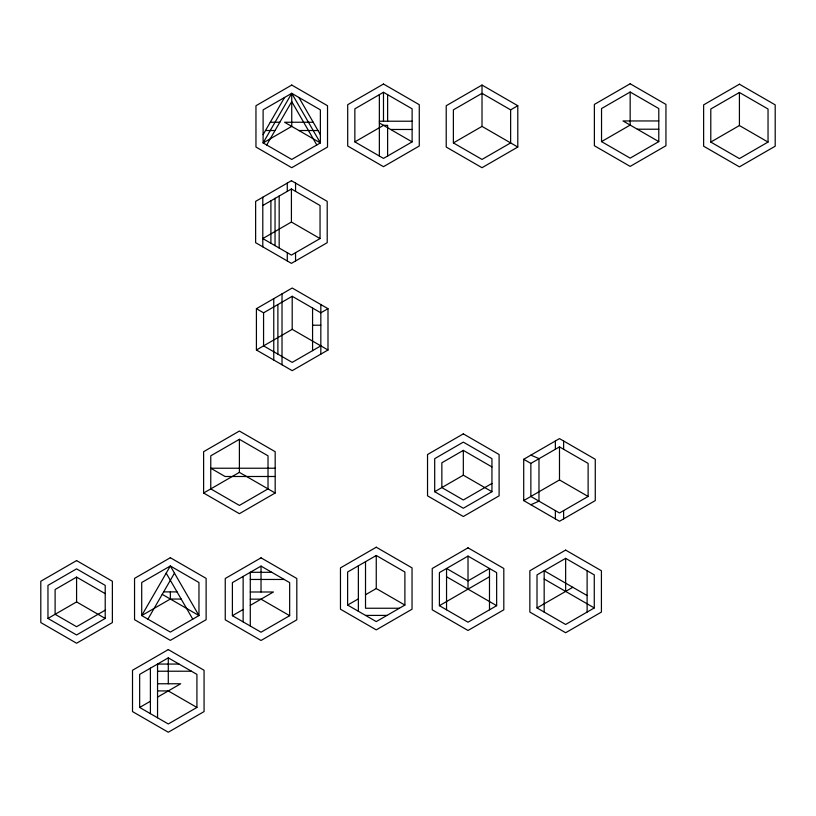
<?xml version="1.0" encoding="UTF-8"?>
<svg xmlns="http://www.w3.org/2000/svg" width="816" height="816" viewBox="0 0 816 816"><rect width="100%" height="100%" fill="white"/><g stroke="black" fill="none" stroke-linecap="round" stroke-linejoin="round"><path stroke-width="1.22" d="M263.109 134.65L284.58 97.461M291.74 93.33L263.109 142.912L291.74 159.436L320.372 142.912L320.372 109.854L291.74 93.33L263.109 109.854L263.109 142.912L291.74 126.388L291.74 93.33L320.372 142.912L284.58 122.247L313.211 122.247M266.689 144.983L291.74 101.592L316.792 144.983M147.91 619.15L174.471 573.138M262.793 205.51L291.414 188.975L320.045 205.51L320.045 238.568L291.414 255.092L262.793 238.568L291.414 222.034L291.414 188.975M530.859 463.406L559.49 446.882L588.122 463.406L588.122 496.465L559.49 512.999L530.859 496.465L530.859 463.406L523.709 459.275L559.49 438.62L595.272 459.275L595.272 500.596L559.49 521.261L523.709 500.596L523.709 459.275M383.489 92.29L354.858 108.824L354.858 141.882L383.489 158.406L412.121 141.882L412.121 108.824L383.489 92.29L383.489 121.217M354.858 141.882L383.489 125.348L387.62 125.348L387.62 156.019M482.011 85.058L446.219 105.723L446.219 147.043L482.011 167.708L517.793 147.043L517.793 105.723L482.011 85.058L482.011 126.388L517.793 147.043M453.38 142.912L453.38 109.854L482.011 93.33L510.632 109.854L510.632 142.912L482.011 159.436L453.38 142.912L482.011 126.388M510.632 109.854L517.793 105.723M630.166 92.024L601.535 108.548L601.535 141.607L630.166 158.141L658.787 141.607L658.787 108.548L630.166 92.024L630.166 125.083L601.535 141.607M256.418 308.683L292.199 288.017L327.991 308.683L327.991 350.003L292.199 370.658L256.418 350.003L256.418 308.683L263.568 312.814L263.568 345.872L292.199 362.396L320.831 345.872M263.568 312.814L292.199 296.279L320.831 312.814L327.991 308.683M256.418 350.003L292.199 329.338L327.991 350.003M739.418 92.483L710.787 109.007L710.787 142.066L739.418 158.6L768.04 142.066L768.04 109.007L739.418 92.483L739.418 125.542L768.04 142.066M710.787 142.066L739.418 125.542M239.394 439.304L210.763 455.828L210.763 488.886L239.394 505.42L268.025 488.886L268.025 455.828L239.394 439.304L239.394 472.362L275.176 493.017L239.394 513.682L203.612 493.017L203.612 451.697L239.394 431.042L275.176 451.697L275.176 493.017M203.612 493.017L239.394 472.362M105.213 593.65L76.582 577.116L55.111 589.519L55.111 614.305L76.582 626.708L105.213 610.174M47.96 618.436L76.582 601.912L105.213 618.436L76.582 634.97L47.96 618.436L47.96 585.378L76.582 568.854L105.213 585.378L105.213 618.436M181.162 599.046L170.34 599.046L141.709 615.57L170.34 632.094L198.961 615.57L198.961 582.512L170.34 565.988L141.709 582.512L141.709 615.57L170.34 565.988L198.961 615.57L162.221 594.354M261.028 566.1L232.397 582.634L232.397 615.692L261.028 632.216L289.66 615.692L289.66 582.634L261.028 566.1L261.028 591.998M491.946 466.925L463.325 450.391L441.854 462.784L441.854 487.58L463.325 499.984L491.946 483.449M434.693 491.711L463.325 475.187L491.946 491.711L463.325 508.246L434.693 491.711L434.693 458.653L463.325 442.129L491.946 458.653L491.946 491.711M232.397 615.692L243.137 609.491M250.288 605.36L273.421 591.998L250.288 591.998M168.29 657.859L139.658 674.393L139.658 707.452L168.29 723.976L196.921 707.452L196.921 674.393L168.29 657.859L168.29 683.767M376.258 555.492L347.626 572.016L347.626 605.074L376.258 621.598L404.889 605.074L404.889 572.016L376.258 555.492L376.258 588.54L404.889 605.074M139.658 707.452L150.399 701.25M157.549 697.119L180.683 683.767L157.549 683.767M523.709 500.596L559.49 479.941L559.49 446.882M347.626 605.074L358.367 598.873M365.517 594.742L376.258 588.54M468.017 556.094L439.396 572.618L439.396 605.676L468.017 622.21L496.648 605.676L496.648 572.618L468.017 556.094L468.017 589.152M439.396 605.676L489.488 576.749M565.641 558.358L537.01 574.882L537.01 607.94L565.641 624.475L594.272 607.94L594.272 574.882L565.641 558.358L565.641 591.416M537.01 607.94L572.801 587.285M530.859 504.737L538.978 501.157L538.978 458.572L530.859 455.144M658.787 120.952L623.006 120.952L658.787 141.607M379.358 121.217L412.121 121.217M270.269 122.247L279.817 122.247M637.316 129.214L658.787 129.214M390.65 129.479L412.121 129.479M265.496 130.519L275.043 130.519M298.901 130.519L317.985 130.519M312.569 325.207L320.831 325.207M275.176 468.231L210.763 468.231L225.083 476.493L275.176 476.493M271.759 572.302L250.288 572.302L250.288 626.015M250.288 579.462L284.162 579.462M163.649 591.886L177.021 591.886M250.288 599.158L261.028 599.158L289.66 615.692M399.391 608.246L365.517 608.246L365.517 561.683M365.517 615.407L386.988 615.407M179.03 664.061L157.549 664.061L157.549 717.784M157.549 671.221L191.423 671.221M157.549 690.917L168.29 690.917L196.921 707.452M379.358 122.961L412.121 141.882M291.414 222.034L320.045 238.568M559.49 479.941L588.122 496.465M587.112 595.547L544.17 570.751L544.17 612.071M544.17 579.013L594.272 607.94M446.546 576.749L496.648 605.676M298.901 97.461L320.372 134.65M166.199 573.138L192.77 619.15M587.112 570.751L587.112 612.071M563.621 441.007L563.621 449.269M563.621 510.612L563.621 518.874M555.359 441.007L555.359 449.269M555.359 510.612L555.359 518.874M489.488 609.807L489.488 568.487L468.017 580.88L446.546 568.487L446.546 609.807M463.325 450.391L463.325 475.187M387.62 94.676L387.62 121.217M379.358 94.676L379.358 156.019M358.367 565.814L358.367 611.276M320.831 304.541L320.831 354.134M312.569 308.04L312.569 350.635M295.555 183.1L295.555 191.362M295.555 252.705L295.555 260.967M292.199 296.279L292.199 329.338M287.283 183.1L287.283 191.362M287.283 252.705L287.283 260.967M282.02 293.893L282.02 364.783M279.174 195.891L279.174 248.023M277.889 304.541L277.889 354.134M275.043 198.196L275.043 245.636M273.758 298.666L273.758 360.009M270.902 200.665L270.902 243.25M262.793 197.237L262.793 246.83M243.137 576.433L243.137 621.884M170.34 591.886L170.34 599.046M150.399 668.192L150.399 713.643M76.582 577.116L76.582 601.912M291.74 85.058L255.959 105.723L255.959 147.043L291.74 167.708L327.522 147.043L327.522 105.723L291.74 85.058M383.489 84.028L347.698 104.693L347.698 146.013L383.489 166.678L419.271 146.013L419.271 104.693L383.489 84.028M291.414 180.713L255.632 201.368L255.632 242.699L291.414 263.354L327.206 242.699L327.206 201.368L291.414 180.713M630.166 83.762L594.374 104.417L594.374 145.738L630.166 166.403L665.948 145.738L665.948 104.417L630.166 83.762M739.418 84.211L703.627 104.876L703.627 146.197L739.418 166.862L775.2 146.197L775.2 104.876L739.418 84.211M76.582 560.592L40.8 581.247L40.8 622.567L76.582 643.232L112.373 622.567L112.373 581.247L76.582 560.592M170.34 557.716L134.548 578.381L134.548 619.701L170.34 640.366L206.122 619.701L206.122 578.381L170.34 557.716M463.325 433.867L427.533 454.522L427.533 495.842L463.325 516.508L499.106 495.842L499.106 454.522L463.325 433.867M261.028 557.838L225.247 578.503L225.247 619.823L261.028 640.478L296.81 619.823L296.81 578.503L261.028 557.838M168.29 649.597L132.508 670.262L132.508 711.583L168.29 732.238L204.071 711.583L204.071 670.262L168.29 649.597M376.258 547.22L340.466 567.885L340.466 609.205L376.258 629.87L412.039 609.205L412.039 567.885L376.258 547.22M468.017 547.832L432.235 568.487L432.235 609.807L468.017 630.472L503.809 609.807L503.809 568.487L468.017 547.832M565.641 550.096L529.849 570.751L529.849 612.071L565.641 632.737L601.423 612.071L601.423 570.751L565.641 550.096"/></g></svg>
